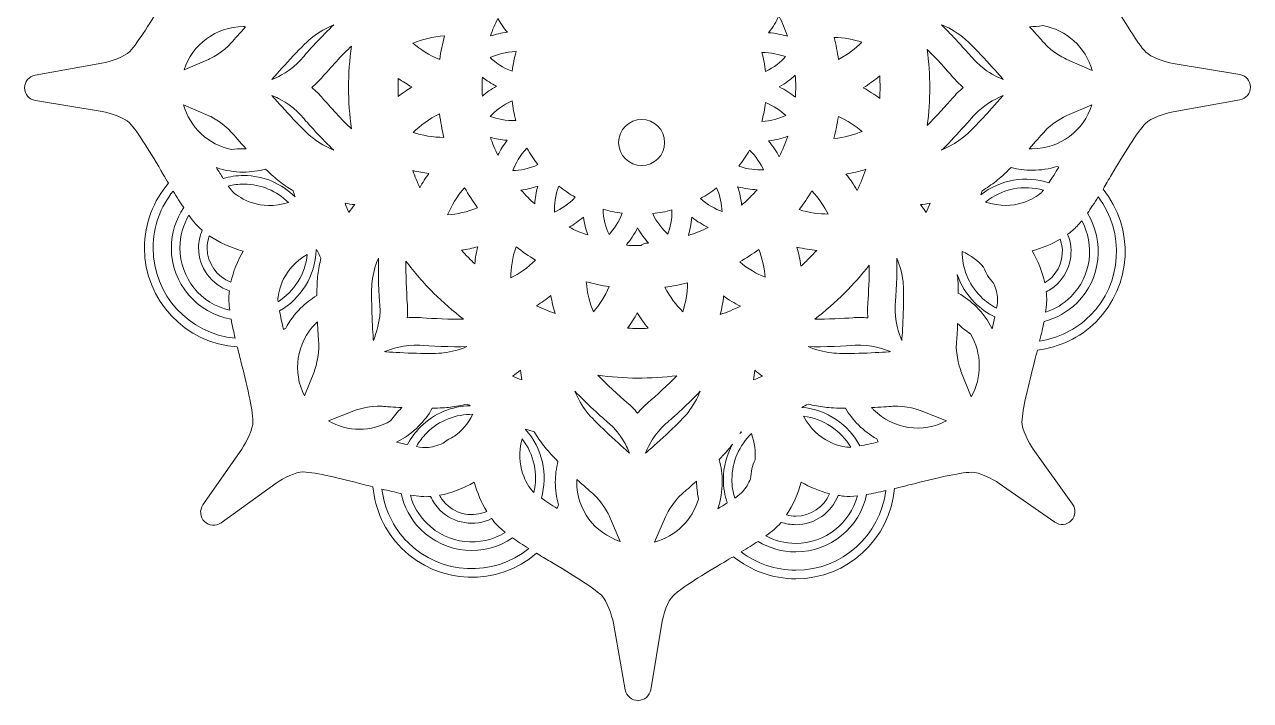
# Model space of a CAD drawing. Header units: millimetres. Extents: x -417 to 661, y -646 to -7.
# Drawn here: x -381.1 to -81, y -625.8 to -460.3 of the extents above; entities that cross this region are included whole.
import ezdxf

# ---------------------------------------------------------------- set-up
doc = ezdxf.new("R2010")
doc.units = ezdxf.units.MM
doc.header["$MEASUREMENT"] = 0
doc.layers.add('Layer 6', color=7, linetype='Continuous')

msp = doc.modelspace()

# ---------------------------------------------------------------- linework, layer by layer
at = {"layer": 'Layer 6', "lineweight": 0}
for points, knots in [([(-83.63, -472.52), (-83.63, -472.52), (-99.93, -469.81), (-99.93, -469.81), (-101.92, -469.47), (-105.43, -468.29), (-106.61, -467.05), (-108.77, -464.76), (-111.87, -459.52), (-114.88, -454.44), (-115.46, -453.47), (-116.01, -452.53), (-116.56, -451.62), (-113.27, -447.48), (-111.3, -442.25), (-111.3, -436.56), (-111.3, -424.05), (-120.79, -413.73), (-132.95, -412.4), (-133.24, -411.23), (-133.54, -410.01), (-133.86, -408.73), (-135.29, -403.03), (-136.77, -397.12), (-136.85, -393.97), (-136.89, -392.2), (-135.27, -388.86), (-134.08, -387.14), (-134.08, -387.14), (-124.59, -373.5), (-124.59, -373.5), (-123.71, -372.24), (-123.87, -370.54), (-124.97, -369.46), (-126.06, -368.38), (-127.76, -368.24), (-129.02, -369.14), (-129.02, -369.14), (-142.5, -378.82), (-142.5, -378.82), (-144.11, -379.96), (-147.36, -381.59), (-149.09, -381.59), (-149.11, -381.59), (-149.13, -381.59), (-149.15, -381.59), (-152.35, -381.48), (-158.49, -379.92), (-163.91, -378.53), (-163.91, -378.53), (-164.3, -380.06), (-164.3, -380.06), (-164.3, -380.06), (-163.94, -378.52), (-163.94, -378.52), (-165.1, -378.23), (-166.21, -377.94), (-167.28, -377.68), (-167.84, -372.33), (-170.16, -367.13), (-174.25, -363.04), (-183.13, -354.15), (-197.24, -353.6), (-206.78, -361.37), (-207.71, -360.8), (-208.67, -360.23), (-209.67, -359.62), (-214.71, -356.6), (-219.92, -353.48), (-222.2, -351.31), (-223.49, -350.08), (-224.7, -346.58), (-225.08, -344.52), (-225.08, -344.52), (-227.99, -328.23), (-227.99, -328.23), (-228.26, -326.73), (-229.57, -325.64), (-231.12, -325.64), (-232.65, -325.65), (-233.95, -326.75), (-234.2, -328.27), (-234.2, -328.27), (-236.91, -344.58), (-236.91, -344.58), (-237.25, -346.57), (-238.43, -350.09), (-239.67, -351.26), (-241.96, -353.43), (-247.2, -356.53), (-252.26, -359.54), (-253.26, -360.13), (-254.22, -360.69), (-255.14, -361.25), (-259.37, -357.7), (-264.81, -355.56), (-270.75, -355.56), (-283.45, -355.56), (-293.9, -365.35), (-294.96, -377.78), (-295.93, -378.02), (-296.93, -378.27), (-297.96, -378.53), (-303.67, -379.96), (-309.57, -381.44), (-312.71, -381.52), (-314.51, -381.54), (-317.83, -379.93), (-319.54, -378.75), (-319.54, -378.75), (-333.12, -369.3), (-333.12, -369.3), (-334.39, -368.42), (-336.09, -368.57), (-337.17, -369.67), (-338.25, -370.76), (-338.38, -372.46), (-337.49, -373.72), (-337.49, -373.72), (-327.87, -387.17), (-327.87, -387.17), (-326.71, -388.81), (-325.05, -392.13), (-325.1, -393.84), (-325.19, -396.99), (-326.7, -402.88), (-328.16, -408.59), (-328.41, -409.58), (-328.66, -410.54), (-328.89, -411.47), (-334.5, -411.89), (-339.99, -414.23), (-344.27, -418.5), (-353.34, -427.58), (-353.72, -442.1), (-345.42, -451.64), (-345.95, -452.51), (-346.49, -453.42), (-347.05, -454.36), (-350.08, -459.41), (-353.2, -464.62), (-355.37, -466.9), (-356.6, -468.19), (-360.1, -469.4), (-362.15, -469.78), (-362.15, -469.78), (-378.51, -472.71), (-378.51, -472.71), (-380.02, -472.98), (-381.11, -474.3), (-381.1, -475.83), (-381.09, -477.37), (-379.98, -478.67), (-378.46, -478.92), (-378.46, -478.92), (-362.08, -481.62), (-362.08, -481.62), (-360.11, -481.95), (-356.6, -483.12), (-355.42, -484.38), (-353.26, -486.67), (-350.15, -491.91), (-347.14, -496.98), (-346.7, -497.73), (-346.27, -498.45), (-345.85, -499.16), (-349.52, -503.42), (-351.75, -508.95), (-351.75, -515), (-351.75, -527.87), (-341.69, -538.43), (-329.02, -539.25), (-328.75, -540.36), (-328.46, -541.5), (-328.16, -542.69), (-326.73, -548.4), (-325.26, -554.3), (-325.18, -557.45), (-325.14, -559.23), (-326.76, -562.57), (-327.94, -564.28), (-327.94, -564.28), (-337.43, -577.92), (-337.43, -577.92), (-338.31, -579.19), (-338.16, -580.89), (-337.06, -581.97), (-335.96, -583.05), (-334.26, -583.18), (-333.01, -582.28), (-333.01, -582.28), (-319.52, -572.6), (-319.52, -572.6), (-317.65, -571.27), (-314.61, -569.84), (-312.95, -569.84), (-312.95, -569.84), (-312.86, -569.84), (-312.86, -569.84), (-309.69, -569.94), (-303.54, -571.51), (-298.1, -572.9), (-297.32, -573.1), (-296.56, -573.29), (-295.81, -573.48), (-295.33, -578.97), (-292.99, -584.33), (-288.8, -588.52), (-279.75, -597.57), (-265.3, -597.97), (-255.76, -589.75), (-254.68, -590.41), (-253.54, -591.09), (-252.36, -591.79), (-247.32, -594.82), (-242.1, -597.95), (-239.82, -600.12), (-238.53, -601.35), (-237.32, -604.85), (-236.95, -606.9), (-236.95, -606.9), (-234.03, -623.19), (-234.03, -623.19), (-233.76, -624.7), (-232.46, -625.79), (-230.91, -625.79), (-229.37, -625.78), (-228.07, -624.67), (-227.82, -623.15), (-227.82, -623.15), (-225.11, -606.84), (-225.11, -606.84), (-224.78, -604.86), (-223.6, -601.33), (-222.35, -600.16), (-220.06, -598), (-214.83, -594.89), (-209.76, -591.89), (-209.01, -591.44), (-208.28, -591.01), (-207.57, -590.59), (-203.39, -593.97), (-198.08, -596), (-192.3, -596), (-179.64, -596), (-169.22, -586.27), (-168.1, -573.9), (-166.82, -573.58), (-165.47, -573.25), (-164.07, -572.9), (-158.36, -571.47), (-152.46, -569.99), (-149.31, -569.91), (-149.29, -569.91), (-149.27, -569.91), (-149.24, -569.91), (-147.45, -569.91), (-144.18, -571.5), (-142.48, -572.67), (-142.48, -572.67), (-128.9, -582.13), (-128.9, -582.13), (-127.64, -583.01), (-125.94, -582.85), (-124.86, -581.76), (-123.78, -580.66), (-123.64, -578.96), (-124.54, -577.71), (-124.54, -577.71), (-134.16, -564.26), (-134.16, -564.26), (-135.32, -562.62), (-136.97, -559.3), (-136.92, -557.59), (-136.83, -554.44), (-135.32, -548.53), (-133.86, -542.83), (-133.62, -541.85), (-133.38, -540.91), (-133.14, -539.99), (-127.89, -539.38), (-122.8, -537.08), (-118.78, -533.05), (-109.91, -524.18), (-109.34, -510.1), (-117.08, -500.57), (-116.41, -499.46), (-115.71, -498.29), (-114.98, -497.07), (-111.95, -492.02), (-108.82, -486.8), (-106.65, -484.52), (-105.42, -483.23), (-101.92, -482.02), (-99.87, -481.64), (-99.87, -481.64), (-83.59, -478.73), (-83.59, -478.73), (-82.07, -478.46), (-80.98, -477.14), (-80.99, -475.6), (-81, -474.07), (-82.11, -472.77), (-83.63, -472.52)], [0, 0, 0, 0, 1, 1, 1, 2, 2, 2, 3, 3, 3, 4, 4, 4, 5, 5, 5, 6, 6, 6, 7, 7, 7, 8, 8, 8, 9, 9, 9, 10, 10, 10, 11, 11, 11, 12, 12, 12, 13, 13, 13, 14, 14, 14, 15, 15, 15, 16, 16, 16, 17, 17, 17, 18, 18, 18, 19, 19, 19, 20, 20, 20, 21, 21, 21, 22, 22, 22, 23, 23, 23, 24, 24, 24, 25, 25, 25, 26, 26, 26, 27, 27, 27, 28, 28, 28, 29, 29, 29, 30, 30, 30, 31, 31, 31, 32, 32, 32, 33, 33, 33, 34, 34, 34, 35, 35, 35, 36, 36, 36, 37, 37, 37, 38, 38, 38, 39, 39, 39, 40, 40, 40, 41, 41, 41, 42, 42, 42, 43, 43, 43, 44, 44, 44, 45, 45, 45, 46, 46, 46, 47, 47, 47, 48, 48, 48, 49, 49, 49, 50, 50, 50, 51, 51, 51, 52, 52, 52, 53, 53, 53, 54, 54, 54, 55, 55, 55, 56, 56, 56, 57, 57, 57, 58, 58, 58, 59, 59, 59, 60, 60, 60, 61, 61, 61, 62, 62, 62, 63, 63, 63, 64, 64, 64, 65, 65, 65, 66, 66, 66, 67, 67, 67, 68, 68, 68, 69, 69, 69, 70, 70, 70, 71, 71, 71, 72, 72, 72, 73, 73, 73, 74, 74, 74, 75, 75, 75, 76, 76, 76, 77, 77, 77, 78, 78, 78, 79, 79, 79, 80, 80, 80, 81, 81, 81, 82, 82, 82, 83, 83, 83, 84, 84, 84, 85, 85, 85, 86, 86, 86, 87, 87, 87, 88, 88, 88, 89, 89, 89, 90, 90, 90, 91, 91, 91, 92, 92, 92, 93, 93, 93, 94, 94, 94, 95, 95, 95, 96, 96, 96, 97, 97, 97, 98, 98, 98, 99, 99, 99, 100, 100, 100, 101, 101, 101, 101]), ([(-267.05, -463.11), (-266.55, -461.63), (-265.96, -460.19), (-265.27, -458.79), (-264.63, -459.91), (-263.85, -461.06), (-262.89, -462.16), (-264.38, -462.34), (-265.79, -462.68), (-267.05, -463.11)], [0, 0, 0, 0, 1, 1, 1, 2, 2, 2, 3, 3, 3, 3]), ([(-196.42, -458.2), (-195.61, -459.8), (-194.91, -461.46), (-194.33, -463.17), (-195.68, -462.77), (-197.25, -462.43), (-198.94, -462.31), (-197.86, -460.95), (-197.04, -459.52), (-196.42, -458.2)], [0, 0, 0, 0, 1, 1, 1, 2, 2, 2, 3, 3, 3, 3]), ([(-327.54, -460.82), (-327.35, -460.82), (-327.16, -460.82), (-326.98, -460.83), (-328.42, -462.4), (-329.68, -463.84), (-330.44, -464.73), (-332.41, -467.07), (-335.76, -468.69), (-336.09, -468.85), (-336.09, -468.85), (-342.01, -471.41), (-342.01, -471.41), (-340.05, -465.21), (-334.26, -460.82), (-327.54, -460.82)], [0, 0, 0, 0, 1, 1, 1, 2, 2, 2, 3, 3, 3, 4, 4, 4, 5, 5, 5, 5]), ([(-310.56, -463.35), (-310.56, -463.35), (-310.56, -463.35), (-310.56, -463.35), (-308.99, -462.13), (-307.27, -461.14), (-305.41, -460.39), (-308.13, -462.91), (-311.9, -467.09), (-313.31, -468.77), (-315.73, -471.64), (-319.51, -473.32), (-319.54, -473.34), (-319.54, -473.34), (-320.55, -473.77), (-320.55, -473.77), (-320.43, -473.64), (-320.31, -473.5), (-320.2, -473.36), (-318.03, -470.79), (-312.6, -464.94), (-310.56, -463.35)], [0, 0, 0, 0, 1, 1, 1, 2, 2, 2, 3, 3, 3, 4, 4, 4, 5, 5, 5, 6, 6, 6, 7, 7, 7, 7]), ([(-141.49, -473.78), (-143.26, -472.96), (-145.09, -472.19), (-147, -470.48), (-147.56, -469.93), (-148.07, -469.51), (-148.47, -469.07), (-152.83, -464.31), (-155.14, -461.75), (-156.64, -460.39), (-155.3, -460.79), (-153.18, -462.02), (-151.49, -463.35), (-147.71, -466.55), (-142.7, -472.4), (-141.49, -473.78)], [0, 0, 0, 0, 1, 1, 1, 2, 2, 2, 3, 3, 3, 4, 4, 4, 5, 5, 5, 5]), ([(-125.92, -468.87), (-125.95, -468.86), (-129.52, -467.21), (-131.61, -464.73), (-132.19, -464.04), (-133.46, -462.59), (-135.05, -460.85), (-133.97, -460.82), (-132.9, -460.73), (-131.86, -460.57), (-126.07, -461.56), (-121.3, -465.9), (-119.75, -471.55), (-119.75, -471.55), (-125.92, -468.87), (-125.92, -468.87)], [0, 0, 0, 0, 1, 1, 1, 2, 2, 2, 3, 3, 3, 4, 4, 4, 5, 5, 5, 5]), ([(-279.46, -468.86), (-282.01, -467.86), (-284.24, -466.34), (-286.01, -464.88), (-283.8, -464), (-281.12, -463.23), (-278.3, -463.1), (-278.8, -465), (-279.19, -466.92), (-279.46, -468.86)], [0, 0, 0, 0, 1, 1, 1, 2, 2, 2, 3, 3, 3, 3]), ([(-176.09, -464.62), (-177.63, -466.11), (-179.57, -467.69), (-181.84, -468.86), (-182.1, -467.04), (-182.46, -465.23), (-182.92, -463.44), (-180.44, -463.49), (-178.07, -464.01), (-176.09, -464.62)], [0, 0, 0, 0, 1, 1, 1, 2, 2, 2, 3, 3, 3, 3]), ([(-308.15, -478.31), (-308.91, -477.41), (-309.79, -476.54), (-310.78, -475.71), (-309.79, -474.89), (-308.91, -474.02), (-308.15, -473.12), (-306.46, -471.12), (-303.2, -467.59), (-301.07, -465.57), (-301.55, -468.93), (-301.79, -472.34), (-301.79, -475.73), (-301.79, -479.12), (-301.55, -482.5), (-301.08, -485.85), (-303.2, -483.83), (-306.46, -480.31), (-308.15, -478.31)], [0, 0, 0, 0, 1, 1, 1, 2, 2, 2, 3, 3, 3, 4, 4, 4, 5, 5, 5, 6, 6, 6, 6]), ([(-260.83, -466.93), (-260.81, -466.93), (-260.78, -466.93), (-260.75, -466.93), (-261.2, -468.5), (-261.52, -470.1), (-261.72, -471.71), (-263.95, -470.96), (-265.84, -469.58), (-267.15, -468.4), (-265.51, -467.68), (-263.23, -466.93), (-260.83, -466.93)], [0, 0, 0, 0, 1, 1, 1, 2, 2, 2, 3, 3, 3, 4, 4, 4, 4]), ([(-194.78, -468.17), (-195.94, -469.39), (-197.63, -470.85), (-199.68, -471.78), (-199.86, -470.22), (-200.17, -468.68), (-200.59, -467.16), (-198.41, -467.11), (-196.33, -467.63), (-194.78, -468.17)], [0, 0, 0, 0, 1, 1, 1, 2, 2, 2, 3, 3, 3, 3]), ([(-160.11, -485.01), (-159.71, -481.94), (-159.51, -478.84), (-159.51, -475.73), (-159.51, -472.62), (-159.72, -469.5), (-160.12, -466.41), (-158.05, -468.46), (-155.38, -471.37), (-153.91, -473.12), (-153.15, -474.02), (-152.27, -474.89), (-151.28, -475.71), (-152.27, -476.54), (-153.14, -477.41), (-153.91, -478.31), (-155.38, -480.05), (-158.04, -482.96), (-160.11, -485.01)], [0, 0, 0, 0, 1, 1, 1, 2, 2, 2, 3, 3, 3, 4, 4, 4, 5, 5, 5, 6, 6, 6, 6]), ([(-286.29, -475.59), (-287.42, -476.28), (-288.52, -477.06), (-289.6, -477.93), (-289.63, -477.19), (-289.64, -476.46), (-289.64, -475.73), (-289.64, -474.99), (-289.63, -474.25), (-289.6, -473.5), (-288.52, -474.28), (-287.41, -474.97), (-286.29, -475.59)], [0, 0, 0, 0, 1, 1, 1, 2, 2, 2, 3, 3, 3, 4, 4, 4, 4]), ([(-269.02, -477.86), (-269.07, -477.08), (-269.09, -476.3), (-269.09, -475.52), (-269.09, -474.75), (-269.07, -473.99), (-269.02, -473.22), (-268.01, -474), (-266.85, -474.76), (-265.56, -475.4), (-266.86, -476.13), (-268.02, -476.98), (-269.02, -477.86)], [0, 0, 0, 0, 1, 1, 1, 2, 2, 2, 3, 3, 3, 4, 4, 4, 4]), ([(-192.42, -472.71), (-192.35, -473.64), (-192.31, -474.58), (-192.31, -475.52), (-192.31, -476.38), (-192.34, -477.25), (-192.4, -478.12), (-193.5, -477.23), (-194.82, -476.32), (-196.34, -475.56), (-194.81, -474.71), (-193.5, -473.69), (-192.42, -472.71)], [0, 0, 0, 0, 1, 1, 1, 2, 2, 2, 3, 3, 3, 4, 4, 4, 4]), ([(-175.77, -475.77), (-174.39, -474.92), (-173.04, -473.94), (-171.74, -472.84), (-171.69, -473.8), (-171.67, -474.77), (-171.67, -475.73), (-171.67, -476.62), (-171.69, -477.51), (-171.73, -478.4), (-173.05, -477.4), (-174.4, -476.52), (-175.77, -475.77)], [0, 0, 0, 0, 1, 1, 1, 2, 2, 2, 3, 3, 3, 4, 4, 4, 4]), ([(-342.19, -479.94), (-342.19, -479.94), (-336.12, -482.56), (-336.12, -482.56), (-336.09, -482.57), (-332.54, -484.2), (-330.44, -486.7), (-329.75, -487.5), (-328.43, -489.01), (-326.87, -490.71), (-327.06, -490.71), (-327.25, -490.7), (-327.44, -490.7), (-328.46, -490.7), (-329.46, -490.77), (-330.45, -490.89), (-336.09, -489.77), (-340.69, -485.49), (-342.19, -479.94)], [0, 0, 0, 0, 1, 1, 1, 2, 2, 2, 3, 3, 3, 4, 4, 4, 5, 5, 5, 6, 6, 6, 6]), ([(-320.2, -478.07), (-320.31, -477.93), (-320.43, -477.79), (-320.55, -477.66), (-320.55, -477.66), (-319.55, -478.09), (-319.55, -478.09), (-319.51, -478.1), (-315.74, -479.78), (-313.31, -482.66), (-311.9, -484.34), (-308.13, -488.52), (-305.42, -491.04), (-307.28, -490.28), (-308.99, -489.3), (-310.56, -488.07), (-312.6, -486.49), (-318.03, -480.63), (-320.2, -478.07)], [0, 0, 0, 0, 1, 1, 1, 2, 2, 2, 3, 3, 3, 4, 4, 4, 5, 5, 5, 6, 6, 6, 6]), ([(-267.1, -482.8), (-265.85, -481.48), (-264.01, -479.91), (-261.76, -478.99), (-261.58, -480.61), (-261.27, -482.21), (-260.84, -483.78), (-263.18, -483.93), (-265.45, -483.38), (-267.1, -482.8)], [0, 0, 0, 0, 1, 1, 1, 2, 2, 2, 3, 3, 3, 3]), ([(-200.63, -484.02), (-200.21, -482.52), (-199.89, -480.98), (-199.7, -479.42), (-197.67, -480.2), (-195.95, -481.47), (-194.73, -482.56), (-196.28, -483.24), (-198.39, -483.94), (-200.63, -484.02)], [0, 0, 0, 0, 1, 1, 1, 2, 2, 2, 3, 3, 3, 3]), ([(-141.5, -477.65), (-145.69, -482.34), (-147.75, -484.66), (-149.19, -485.97), (-150.61, -487.25), (-151.37, -488.62), (-156.64, -491.04), (-153.75, -488.53), (-149.13, -482.89), (-147.63, -481.5), (-145.68, -479.69), (-142.46, -477.98), (-141.5, -477.65)], [0, 0, 0, 0, 1, 1, 1, 2, 2, 2, 3, 3, 3, 4, 4, 4, 4]), ([(-134.39, -490.72), (-134.65, -490.72), (-134.91, -490.71), (-135.16, -490.7), (-133.69, -489.09), (-132.39, -487.62), (-131.61, -486.7), (-129.66, -484.37), (-126.43, -482.79), (-125.97, -482.57), (-125.97, -482.57), (-119.85, -479.93), (-119.85, -479.93), (-121.74, -486.24), (-127.57, -490.72), (-134.39, -490.72)], [0, 0, 0, 0, 1, 1, 1, 2, 2, 2, 3, 3, 3, 4, 4, 4, 5, 5, 5, 5]), ([(-285.96, -486.74), (-284.26, -485.09), (-282.07, -483.35), (-279.52, -482.16), (-279.27, -484.1), (-278.9, -486.02), (-278.42, -487.92), (-281.14, -487.97), (-283.77, -487.42), (-285.96, -486.74)], [0, 0, 0, 0, 1, 1, 1, 2, 2, 2, 3, 3, 3, 3]), ([(-181.87, -482.8), (-179.62, -483.79), (-177.63, -485.16), (-176.05, -486.48), (-178.03, -487.27), (-180.43, -487.98), (-182.96, -488.2), (-182.5, -486.42), (-182.14, -484.62), (-181.87, -482.8)], [0, 0, 0, 0, 1, 1, 1, 2, 2, 2, 3, 3, 3, 3]), ([(-230.03, -494.81), (-233.13, -494.81), (-235.66, -492.29), (-235.66, -489.18), (-235.66, -486.08), (-233.13, -483.56), (-230.03, -483.56), (-226.93, -483.56), (-224.41, -486.08), (-224.41, -489.18), (-224.41, -492.29), (-226.93, -494.81), (-230.03, -494.81)], [0, 0, 0, 0, 1, 1, 1, 2, 2, 2, 3, 3, 3, 4, 4, 4, 4]), ([(-265.25, -492.31), (-265.94, -490.89), (-266.54, -489.44), (-267.05, -487.94), (-265.82, -488.28), (-264.43, -488.55), (-262.95, -488.65), (-263.9, -489.84), (-264.65, -491.1), (-265.25, -492.31)], [0, 0, 0, 0, 1, 1, 1, 2, 2, 2, 3, 3, 3, 3]), ([(-196.34, -492.67), (-197.01, -491.44), (-197.88, -490.08), (-199, -488.8), (-197.27, -488.6), (-195.67, -488.17), (-194.27, -487.66), (-194.84, -489.38), (-195.53, -491.05), (-196.34, -492.67)], [0, 0, 0, 0, 1, 1, 1, 2, 2, 2, 3, 3, 3, 3]), ([(-255.43, -494.61), (-257.52, -495.63), (-259.81, -495.98), (-261.56, -496.08), (-260.9, -494.4), (-259.81, -492.25), (-258.1, -490.54), (-257.31, -491.97), (-256.42, -493.32), (-255.43, -494.61)], [0, 0, 0, 0, 1, 1, 1, 2, 2, 2, 3, 3, 3, 3]), ([(-206.25, -494.96), (-205.27, -493.73), (-204.39, -492.42), (-203.6, -491.06), (-202.02, -492.56), (-200.91, -494.4), (-200.2, -495.88), (-201.9, -495.92), (-204.13, -495.76), (-206.25, -494.96)], [0, 0, 0, 0, 1, 1, 1, 2, 2, 2, 3, 3, 3, 3]), ([(-139.57, -495.3), (-137.89, -495.75), (-136.15, -495.97), (-134.39, -495.97), (-132.3, -495.97), (-130.25, -495.65), (-128.29, -495.04), (-128.16, -495.09), (-128.02, -495.14), (-127.88, -495.2), (-128.73, -496.58), (-129.6, -497.94), (-130.35, -499.06), (-135.92, -497.21), (-142.24, -498.2), (-147.02, -502.01), (-146.91, -501.68), (-146.8, -501.34), (-146.7, -501.01), (-145.51, -500.29), (-144.36, -499.5), (-143.27, -498.65), (-142.29, -497.89), (-141.05, -496.77), (-139.57, -495.3)], [0, 0, 0, 0, 1, 1, 1, 2, 2, 2, 3, 3, 3, 4, 4, 4, 5, 5, 5, 6, 6, 6, 7, 7, 7, 8, 8, 8, 8]), ([(-327.54, -496.43), (-325.69, -496.43), (-323.86, -496.18), (-322.08, -495.69), (-320.77, -496.97), (-319.67, -497.96), (-318.78, -498.65), (-317.7, -499.49), (-316.55, -500.28), (-315.36, -501), (-315.21, -501.5), (-315.05, -502), (-314.89, -502.5), (-318.1, -499.27), (-322.54, -497.28), (-327.44, -497.28), (-329.18, -497.28), (-330.87, -497.53), (-332.46, -498), (-332.99, -497.17), (-333.56, -496.26), (-334.12, -495.34), (-332.02, -496.06), (-329.8, -496.43), (-327.54, -496.43)], [0, 0, 0, 0, 1, 1, 1, 2, 2, 2, 3, 3, 3, 4, 4, 4, 5, 5, 5, 6, 6, 6, 7, 7, 7, 8, 8, 8, 8]), ([(-282.12, -496.74), (-282.92, -497.84), (-283.65, -499.01), (-284.33, -500.26), (-284.96, -498.88), (-285.54, -497.48), (-286.06, -496.06), (-284.73, -496.37), (-283.42, -496.6), (-282.12, -496.74)], [0, 0, 0, 0, 1, 1, 1, 2, 2, 2, 3, 3, 3, 3]), ([(-175.13, -495.74), (-175.76, -497.49), (-176.48, -499.21), (-177.27, -500.9), (-178.11, -499.47), (-179.02, -498.14), (-180.01, -496.91), (-178.39, -496.66), (-176.77, -496.27), (-175.13, -495.74)], [0, 0, 0, 0, 1, 1, 1, 2, 2, 2, 3, 3, 3, 3]), ([(-349.64, -515), (-349.64, -509.73), (-347.79, -504.88), (-344.71, -501.06), (-343.82, -502.54), (-342.97, -503.9), (-342.15, -505.13), (-344.06, -507.95), (-345.17, -511.35), (-345.17, -515), (-345.17, -523.72), (-338.83, -530.99), (-330.53, -532.45), (-330.27, -533.88), (-329.93, -535.43), (-329.53, -537.1), (-340.8, -536.05), (-349.64, -526.54), (-349.64, -515)], [0, 0, 0, 0, 1, 1, 1, 2, 2, 2, 3, 3, 3, 4, 4, 4, 5, 5, 5, 6, 6, 6, 6]), ([(-329.9, -501.48), (-330.21, -501.21), (-330.68, -500.63), (-331.23, -499.84), (-330.02, -499.54), (-328.75, -499.38), (-327.44, -499.38), (-323.18, -499.38), (-319.32, -501.09), (-316.5, -503.86), (-323.55, -506.11), (-328.44, -502.71), (-329.9, -501.48)], [0, 0, 0, 0, 1, 1, 1, 2, 2, 2, 3, 3, 3, 4, 4, 4, 4]), ([(-270.18, -505.14), (-272.67, -506.22), (-275.29, -506.71), (-277.55, -506.92), (-276.62, -504.76), (-275.28, -502.34), (-273.39, -500.26), (-272.42, -501.95), (-271.35, -503.58), (-270.18, -505.14)], [0, 0, 0, 0, 1, 1, 1, 2, 2, 2, 3, 3, 3, 3]), ([(-256.2, -504.22), (-256.77, -503.71), (-257.32, -503.2), (-257.85, -502.66), (-258.44, -502.07), (-259.02, -501.45), (-259.57, -500.82), (-258.28, -500.66), (-256.88, -500.38), (-255.48, -499.91), (-255.9, -501.38), (-256.11, -502.85), (-256.2, -504.22)], [0, 0, 0, 0, 1, 1, 1, 2, 2, 2, 3, 3, 3, 4, 4, 4, 4]), ([(-251.35, -506.23), (-251.39, -504.44), (-251.2, -502.06), (-250.29, -499.85), (-249.03, -500.86), (-247.7, -501.78), (-246.3, -502.59), (-247.84, -504.3), (-249.79, -505.48), (-251.35, -506.23)], [0, 0, 0, 0, 1, 1, 1, 2, 2, 2, 3, 3, 3, 3]), ([(-211.67, -500.28), (-210.76, -502.29), (-210.44, -504.44), (-210.35, -506.09), (-211.95, -505.47), (-213.97, -504.45), (-215.63, -502.88), (-214.24, -502.12), (-212.92, -501.25), (-211.67, -500.28)], [0, 0, 0, 0, 1, 1, 1, 2, 2, 2, 3, 3, 3, 3]), ([(-201.78, -500.76), (-202.35, -501.42), (-202.95, -502.05), (-203.56, -502.66), (-204.2, -503.31), (-204.87, -503.93), (-205.56, -504.53), (-205.71, -503.15), (-206, -501.59), (-206.53, -500.01), (-204.83, -500.49), (-203.19, -500.69), (-201.78, -500.76)], [0, 0, 0, 0, 1, 1, 1, 2, 2, 2, 3, 3, 3, 4, 4, 4, 4]), ([(-188.37, -501.03), (-186.65, -502.82), (-185.33, -504.86), (-184.36, -506.7), (-186.52, -506.67), (-189.03, -506.41), (-191.48, -505.62), (-190.36, -504.15), (-189.32, -502.62), (-188.37, -501.03)], [0, 0, 0, 0, 1, 1, 1, 2, 2, 2, 3, 3, 3, 3]), ([(-145.84, -503.76), (-141.79, -500.45), (-136.46, -499.49), (-131.65, -500.86), (-131.89, -501.14), (-132.09, -501.36), (-132.25, -501.5), (-132.25, -501.5), (-132.25, -501.5), (-132.25, -501.5), (-133.72, -502.72), (-138.68, -506.15), (-145.84, -503.76)], [0, 0, 0, 0, 1, 1, 1, 2, 2, 2, 3, 3, 3, 4, 4, 4, 4]), ([(-300.27, -504.4), (-300.77, -505.02), (-301.25, -505.66), (-301.7, -506.31), (-302.03, -505.56), (-302.34, -504.81), (-302.64, -504.06), (-301.86, -504.19), (-301.07, -504.31), (-300.27, -504.4)], [0, 0, 0, 0, 1, 1, 1, 2, 2, 2, 3, 3, 3, 3]), ([(-161.78, -504.4), (-160.99, -504.31), (-160.2, -504.19), (-159.42, -504.06), (-159.72, -504.81), (-160.03, -505.56), (-160.35, -506.3), (-160.81, -505.66), (-161.28, -505.02), (-161.78, -504.4)], [0, 0, 0, 0, 1, 1, 1, 2, 2, 2, 3, 3, 3, 3]), ([(-120.27, -531.57), (-123.74, -535.04), (-128.08, -537.12), (-132.6, -537.8), (-132.18, -536.09), (-131.82, -534.49), (-131.53, -533.02), (-128.56, -532.26), (-125.75, -530.72), (-123.43, -528.4), (-117.5, -522.47), (-116.67, -513.35), (-120.91, -506.51), (-120.07, -505.32), (-119.19, -503.97), (-118.26, -502.48), (-111.68, -511.17), (-112.34, -523.64), (-120.27, -531.57)], [0, 0, 0, 0, 1, 1, 1, 2, 2, 2, 3, 3, 3, 4, 4, 4, 5, 5, 5, 6, 6, 6, 6]), ([(-330.94, -525.49), (-330.98, -525.74), (-331.02, -526), (-331.04, -526.26), (-331.14, -527.39), (-331.07, -528.73), (-330.88, -530.24), (-337.84, -528.67), (-343.07, -522.44), (-343.07, -515), (-343.07, -512.08), (-342.26, -509.35), (-340.86, -507.01), (-339.74, -508.55), (-338.68, -509.79), (-337.64, -510.66), (-337.63, -510.67), (-337.62, -510.68), (-337.62, -510.68), (-338.18, -512.01), (-338.5, -513.47), (-338.5, -515), (-338.5, -519.87), (-335.33, -524.02), (-330.94, -525.49)], [0, 0, 0, 0, 1, 1, 1, 2, 2, 2, 3, 3, 3, 4, 4, 4, 5, 5, 5, 6, 6, 6, 7, 7, 7, 8, 8, 8, 8]), ([(-238.02, -511.69), (-238.74, -510.08), (-239.47, -507.86), (-239.49, -505.51), (-237.96, -505.96), (-236.39, -506.29), (-234.79, -506.5), (-235.56, -508.62), (-236.89, -510.42), (-238.02, -511.69)], [0, 0, 0, 0, 1, 1, 1, 2, 2, 2, 3, 3, 3, 3]), ([(-222.63, -505.71), (-222.54, -507.93), (-223.08, -510.07), (-223.63, -511.65), (-224.89, -510.45), (-226.38, -508.71), (-227.31, -506.58), (-225.73, -506.41), (-224.16, -506.12), (-222.63, -505.71)], [0, 0, 0, 0, 1, 1, 1, 2, 2, 2, 3, 3, 3, 3]), ([(-244.25, -507.43), (-244.06, -509.04), (-243.67, -510.53), (-243.23, -511.83), (-244.79, -511.29), (-246.32, -510.65), (-247.8, -509.91), (-246.63, -509.25), (-245.41, -508.43), (-244.25, -507.43)], [0, 0, 0, 0, 1, 1, 1, 2, 2, 2, 3, 3, 3, 3]), ([(-229.03, -513.87), (-229.5, -513.89), (-229.91, -514.11), (-230.18, -514.44), (-230.41, -514.44), (-230.64, -514.44), (-230.87, -514.44), (-230.87, -514.44), (-231.77, -514.43), (-231.77, -514.43), (-232.4, -514.41), (-233.03, -514.38), (-233.66, -514.33), (-233.68, -514.29), (-233.71, -514.26), (-233.74, -514.22), (-232.81, -513.1), (-231.83, -511.7), (-231.02, -510.08), (-230.21, -511.53), (-229.25, -512.79), (-228.32, -513.83), (-228.56, -513.85), (-228.8, -513.86), (-229.03, -513.87)], [0, 0, 0, 0, 1, 1, 1, 2, 2, 2, 3, 3, 3, 4, 4, 4, 5, 5, 5, 6, 6, 6, 7, 7, 7, 8, 8, 8, 8]), ([(-218.59, -511.96), (-218.21, -510.65), (-217.89, -509.12), (-217.77, -507.48), (-216.43, -508.54), (-215.02, -509.35), (-213.73, -509.97), (-215.3, -510.75), (-216.92, -511.41), (-218.59, -511.96)], [0, 0, 0, 0, 1, 1, 1, 2, 2, 2, 3, 3, 3, 3]), ([(-130.91, -526.42), (-130.93, -526.19), (-130.95, -525.96), (-130.98, -525.73), (-129.96, -525.22), (-129, -524.54), (-128.15, -523.69), (-124.9, -520.44), (-124.1, -515.65), (-125.75, -511.65), (-125.34, -511.35), (-124.94, -511.04), (-124.56, -510.72), (-123.82, -510.11), (-123.06, -509.3), (-122.28, -508.33), (-119.02, -514.27), (-119.89, -521.89), (-124.92, -526.92), (-126.72, -528.72), (-128.86, -529.99), (-131.14, -530.72), (-130.9, -529.08), (-130.81, -527.63), (-130.91, -526.42)], [0, 0, 0, 0, 1, 1, 1, 2, 2, 2, 3, 3, 3, 4, 4, 4, 5, 5, 5, 6, 6, 6, 7, 7, 7, 8, 8, 8, 8]), ([(-330.59, -523.38), (-333.98, -522.11), (-336.4, -518.83), (-336.4, -515), (-336.4, -513.95), (-336.21, -512.94), (-335.88, -512), (-333.43, -513.68), (-330.59, -514.97), (-327.58, -515.75), (-328.99, -518.16), (-330.01, -520.77), (-330.59, -523.38)], [0, 0, 0, 0, 1, 1, 1, 2, 2, 2, 3, 3, 3, 4, 4, 4, 4]), ([(-134.43, -515.71), (-131.98, -515.07), (-129.65, -514.08), (-127.55, -512.83), (-126.42, -515.99), (-127.1, -519.67), (-129.63, -522.2), (-130.16, -522.73), (-130.74, -523.16), (-131.35, -523.53), (-131.93, -520.84), (-132.98, -518.17), (-134.43, -515.71)], [0, 0, 0, 0, 1, 1, 1, 2, 2, 2, 3, 3, 3, 4, 4, 4, 4]), ([(-309.3, -521.55), (-309.45, -522.8), (-309.54, -524.51), (-309.54, -526.66), (-311, -527.53), (-312.34, -528.57), (-313.54, -529.77), (-315, -531.23), (-316.22, -532.88), (-317.16, -534.67), (-317.34, -534.77), (-317.52, -534.86), (-317.7, -534.95), (-318.08, -533.35), (-318.44, -531.75), (-318.69, -530.41), (-313.48, -527.44), (-309.92, -521.9), (-309.73, -515.53), (-309.68, -515.51), (-309.63, -515.49), (-309.58, -515.47), (-309.24, -516.14), (-308.89, -516.81), (-308.54, -517.47), (-308.87, -518.82), (-309.13, -520.19), (-309.3, -521.55)], [0, 0, 0, 0, 1, 1, 1, 2, 2, 2, 3, 3, 3, 4, 4, 4, 5, 5, 5, 6, 6, 6, 7, 7, 7, 8, 8, 8, 9, 9, 9, 9]), ([(-274.14, -515.58), (-272.77, -515.36), (-271.45, -515.07), (-270.17, -514.7), (-270.49, -516.04), (-270.73, -517.44), (-270.88, -518.88), (-271.38, -518.41), (-271.88, -517.93), (-272.36, -517.44), (-272.97, -516.84), (-273.56, -516.22), (-274.14, -515.58)], [0, 0, 0, 0, 1, 1, 1, 2, 2, 2, 3, 3, 3, 4, 4, 4, 4]), ([(-262.05, -522.34), (-262.02, -520.02), (-261.72, -517.31), (-260.79, -514.71), (-259.27, -515.89), (-257.67, -516.98), (-256.02, -517.98), (-257.89, -519.88), (-260.08, -521.31), (-262.05, -522.34)], [0, 0, 0, 0, 1, 1, 1, 2, 2, 2, 3, 3, 3, 3]), ([(-206.02, -518.41), (-204.41, -517.48), (-202.85, -516.45), (-201.35, -515.34), (-200.42, -517.68), (-199.98, -520.1), (-199.79, -522.19), (-201.8, -521.33), (-204.04, -520.1), (-206.02, -518.41)], [0, 0, 0, 0, 1, 1, 1, 2, 2, 2, 3, 3, 3, 3]), ([(-191.03, -519.43), (-191.26, -517.83), (-191.59, -516.29), (-192.02, -514.81), (-190.3, -515.22), (-188.65, -515.46), (-187.17, -515.59), (-187.75, -516.22), (-188.34, -516.84), (-188.94, -517.44), (-189.62, -518.12), (-190.32, -518.78), (-191.03, -519.43)], [0, 0, 0, 0, 1, 1, 1, 2, 2, 2, 3, 3, 3, 4, 4, 4, 4]), ([(-143.13, -529.75), (-144.53, -529.03), (-145.84, -528.09), (-147.01, -526.92), (-150.07, -523.86), (-151.59, -519.85), (-151.58, -515.84), (-149.38, -516.86), (-147.65, -518.2), (-146.34, -519.69), (-145.81, -521.12), (-144.99, -522.45), (-143.86, -523.6), (-143.3, -524.93), (-142.98, -526.25), (-142.88, -527.45), (-142.84, -527.88), (-142.94, -528.71), (-143.13, -529.75)], [0, 0, 0, 0, 1, 1, 1, 2, 2, 2, 3, 3, 3, 4, 4, 4, 5, 5, 5, 6, 6, 6, 6]), ([(-319.08, -527.34), (-318.91, -525.52), (-317.9, -520.01), (-311.9, -516.58), (-312.39, -521.45), (-315.12, -525.66), (-319.05, -528.17), (-319.08, -527.83), (-319.09, -527.54), (-319.08, -527.34)], [0, 0, 0, 0, 1, 1, 1, 2, 2, 2, 3, 3, 3, 3]), ([(-294.12, -528.98), (-293.8, -532.73), (-295.29, -536.59), (-295.3, -536.63), (-295.3, -536.63), (-295.7, -537.64), (-295.7, -537.64), (-295.71, -537.46), (-295.73, -537.28), (-295.74, -537.1), (-296.03, -533.76), (-296.33, -525.77), (-296.01, -523.21), (-295.76, -521.24), (-295.25, -519.32), (-294.46, -517.48), (-294.6, -521.18), (-294.31, -526.8), (-294.12, -528.98)], [0, 0, 0, 0, 1, 1, 1, 2, 2, 2, 3, 3, 3, 4, 4, 4, 5, 5, 5, 6, 6, 6, 6]), ([(-287.4, -528.41), (-287.61, -525.84), (-287.8, -521.15), (-287.73, -518.21), (-285.67, -520.97), (-283.4, -523.6), (-280.96, -526.04), (-278.67, -528.33), (-276.22, -530.46), (-273.65, -532.42), (-276.59, -532.48), (-281.19, -532.3), (-283.72, -532.08), (-284.27, -532.04), (-284.83, -532.01), (-285.4, -532.01), (-286.06, -532.01), (-286.73, -532.04), (-287.42, -532.11), (-287.3, -530.82), (-287.29, -529.59), (-287.4, -528.41)], [0, 0, 0, 0, 1, 1, 1, 2, 2, 2, 3, 3, 3, 4, 4, 4, 5, 5, 5, 6, 6, 6, 7, 7, 7, 7]), ([(-174.64, -532.11), (-175.92, -531.99), (-177.15, -531.98), (-178.33, -532.08), (-180.66, -532.28), (-184.74, -532.45), (-187.67, -532.43), (-185.09, -530.47), (-182.64, -528.33), (-180.35, -526.04), (-178.19, -523.88), (-176.17, -521.59), (-174.31, -519.18), (-174.29, -522.1), (-174.46, -526.11), (-174.66, -528.41), (-174.76, -529.59), (-174.75, -530.82), (-174.64, -532.11)], [0, 0, 0, 0, 1, 1, 1, 2, 2, 2, 3, 3, 3, 4, 4, 4, 5, 5, 5, 6, 6, 6, 6]), ([(-167.59, -517.47), (-166.81, -519.32), (-166.29, -521.24), (-166.04, -523.21), (-165.72, -525.78), (-166.02, -533.76), (-166.31, -537.1), (-166.32, -537.29), (-166.34, -537.47), (-166.35, -537.65), (-166.35, -537.65), (-166.75, -536.63), (-166.75, -536.63), (-166.77, -536.59), (-168.25, -532.73), (-167.93, -528.98), (-167.74, -526.8), (-167.45, -521.17), (-167.59, -517.47)], [0, 0, 0, 0, 1, 1, 1, 2, 2, 2, 3, 3, 3, 4, 4, 4, 5, 5, 5, 6, 6, 6, 6]), ([(-144.23, -534.77), (-145.2, -532.81), (-146.49, -531.02), (-148.07, -529.45), (-149.39, -528.12), (-150.88, -526.99), (-152.51, -526.08), (-152.53, -524.2), (-152.61, -522.68), (-152.75, -521.55), (-152.75, -521.55), (-152.76, -521.54), (-152.76, -521.53), (-151.91, -524.04), (-150.5, -526.41), (-148.5, -528.4), (-147.02, -529.88), (-145.35, -531.04), (-143.56, -531.88), (-143.76, -532.8), (-143.99, -533.78), (-144.23, -534.77)], [0, 0, 0, 0, 1, 1, 1, 2, 2, 2, 3, 3, 3, 4, 4, 4, 5, 5, 5, 6, 6, 6, 7, 7, 7, 7]), ([(-237.99, -524.47), (-238.99, -526.88), (-240.43, -528.98), (-241.83, -530.66), (-242.67, -528.55), (-243.41, -526), (-243.58, -523.3), (-241.74, -523.8), (-239.87, -524.19), (-237.99, -524.47)], [0, 0, 0, 0, 1, 1, 1, 2, 2, 2, 3, 3, 3, 3]), ([(-218.79, -523.58), (-218.81, -526.13), (-219.33, -528.57), (-219.97, -530.61), (-221.52, -529.02), (-223.15, -526.99), (-224.33, -524.62), (-222.46, -524.37), (-220.61, -524.03), (-218.79, -523.58)], [0, 0, 0, 0, 1, 1, 1, 2, 2, 2, 3, 3, 3, 3]), ([(-252.25, -526.68), (-252.02, -528.12), (-251.68, -529.58), (-251.23, -531.05), (-252.77, -530.48), (-254.28, -529.84), (-255.77, -529.14), (-254.52, -528.38), (-253.34, -527.56), (-252.25, -526.68)], [0, 0, 0, 0, 1, 1, 1, 2, 2, 2, 3, 3, 3, 3]), ([(-209.96, -526.76), (-208.69, -527.68), (-207.32, -528.52), (-205.86, -529.29), (-207.47, -530.04), (-209.12, -530.71), (-210.79, -531.31), (-210.41, -529.77), (-210.13, -528.26), (-209.96, -526.76)], [0, 0, 0, 0, 1, 1, 1, 2, 2, 2, 3, 3, 3, 3]), ([(-228.42, -534.68), (-230.11, -534.74), (-231.81, -534.73), (-233.51, -534.65), (-232.61, -533.43), (-231.81, -532.19), (-231.11, -530.92), (-230.33, -532.2), (-229.43, -533.46), (-228.42, -534.68)], [0, 0, 0, 0, 1, 1, 1, 2, 2, 2, 3, 3, 3, 3]), ([(-310.16, -545.13), (-310.16, -545.13), (-312.57, -551.21), (-312.57, -551.21), (-315.57, -545.44), (-314.58, -538.24), (-309.82, -533.48), (-309.69, -533.34), (-309.54, -533.21), (-309.4, -533.07), (-309.3, -535.18), (-309.18, -537.08), (-309.09, -538.24), (-308.81, -541.47), (-310.16, -545.12), (-310.16, -545.13)], [0, 0, 0, 0, 1, 1, 1, 2, 2, 2, 3, 3, 3, 4, 4, 4, 5, 5, 5, 5]), ([(-149.38, -551.49), (-149.38, -551.49), (-151.86, -545.2), (-151.86, -545.2), (-151.88, -545.16), (-153.24, -541.47), (-152.96, -538.24), (-152.89, -537.4), (-152.77, -535.66), (-152.67, -533.51), (-151.68, -534.45), (-150.63, -535.29), (-149.54, -536.03), (-146.71, -540.73), (-146.62, -546.71), (-149.38, -551.49)], [0, 0, 0, 0, 1, 1, 1, 2, 2, 2, 3, 3, 3, 4, 4, 4, 5, 5, 5, 5]), ([(-291.95, -539.99), (-291.91, -539.97), (-288.04, -538.49), (-284.3, -538.81), (-282.11, -539), (-276.49, -539.29), (-272.79, -539.15), (-274.63, -539.93), (-276.55, -540.45), (-278.52, -540.7), (-281.09, -541.02), (-289.07, -540.71), (-292.41, -540.43), (-292.59, -540.41), (-292.78, -540.4), (-292.96, -540.39), (-292.96, -540.39), (-291.95, -539.99), (-291.95, -539.99)], [0, 0, 0, 0, 1, 1, 1, 2, 2, 2, 3, 3, 3, 4, 4, 4, 5, 5, 5, 6, 6, 6, 6]), ([(-183.52, -540.7), (-183.52, -540.7), (-183.52, -540.7), (-183.52, -540.7), (-185.5, -540.45), (-187.41, -539.93), (-189.26, -539.15), (-185.56, -539.29), (-179.94, -539), (-177.76, -538.81), (-174.01, -538.49), (-170.15, -539.97), (-170.11, -539.99), (-170.11, -539.99), (-169.1, -540.39), (-169.1, -540.39), (-169.28, -540.4), (-169.46, -540.41), (-169.63, -540.43), (-172.98, -540.71), (-180.96, -541.02), (-183.52, -540.7)], [0, 0, 0, 0, 1, 1, 1, 2, 2, 2, 3, 3, 3, 4, 4, 4, 5, 5, 5, 6, 6, 6, 7, 7, 7, 7]), ([(-259.37, -547.32), (-260.12, -547.03), (-260.87, -546.71), (-261.62, -546.39), (-260.97, -545.93), (-260.33, -545.46), (-259.7, -544.95), (-259.62, -545.75), (-259.5, -546.54), (-259.37, -547.32)], [0, 0, 0, 0, 1, 1, 1, 2, 2, 2, 3, 3, 3, 3]), ([(-231.03, -555.46), (-231.85, -554.48), (-232.72, -553.6), (-233.62, -552.83), (-235.5, -551.25), (-238.73, -548.27), (-240.79, -546.16), (-234.38, -547.06), (-227.8, -547.1), (-221.38, -546.27), (-223.44, -548.38), (-226.58, -551.28), (-228.43, -552.83), (-229.33, -553.6), (-230.2, -554.48), (-231.03, -555.46)], [0, 0, 0, 0, 1, 1, 1, 2, 2, 2, 3, 3, 3, 4, 4, 4, 5, 5, 5, 5]), ([(-200.44, -546.38), (-201.18, -546.71), (-201.93, -547.02), (-202.68, -547.32), (-202.55, -546.54), (-202.43, -545.75), (-202.35, -544.95), (-201.72, -545.45), (-201.08, -545.93), (-200.44, -546.38)], [0, 0, 0, 0, 1, 1, 1, 2, 2, 2, 3, 3, 3, 3]), ([(-233.38, -564.88), (-235.94, -562.72), (-241.8, -557.29), (-243.39, -555.25), (-244.61, -553.68), (-245.6, -551.96), (-246.35, -550.1), (-243.83, -552.82), (-239.65, -556.58), (-237.97, -558), (-235.11, -560.42), (-233.42, -564.2), (-233.4, -564.23), (-233.4, -564.23), (-232.97, -565.24), (-232.97, -565.24), (-233.1, -565.12), (-233.24, -565), (-233.38, -564.88)], [0, 0, 0, 0, 1, 1, 1, 2, 2, 2, 3, 3, 3, 4, 4, 4, 5, 5, 5, 6, 6, 6, 6]), ([(-218.66, -555.25), (-220.25, -557.29), (-226.1, -562.72), (-228.67, -564.88), (-228.81, -565), (-228.95, -565.12), (-229.09, -565.24), (-229.09, -565.24), (-228.65, -564.24), (-228.65, -564.24), (-228.64, -564.2), (-226.95, -560.42), (-224.08, -558), (-222.4, -556.58), (-218.22, -552.81), (-215.7, -550.1), (-216.45, -551.96), (-217.44, -553.68), (-218.66, -555.25)], [0, 0, 0, 0, 1, 1, 1, 2, 2, 2, 3, 3, 3, 4, 4, 4, 5, 5, 5, 6, 6, 6, 6]), ([(-306.73, -557.33), (-306.73, -557.33), (-300.51, -554.87), (-300.51, -554.87), (-300.48, -554.86), (-296.78, -553.5), (-293.55, -553.77), (-292.58, -553.86), (-290.8, -553.97), (-288.71, -554.07), (-288.74, -554.1), (-288.77, -554.12), (-288.8, -554.15), (-289.8, -555.15), (-290.69, -556.23), (-291.48, -557.35), (-296.16, -560.04), (-302.02, -560.07), (-306.73, -557.33)], [0, 0, 0, 0, 1, 1, 1, 2, 2, 2, 3, 3, 3, 4, 4, 4, 5, 5, 5, 6, 6, 6, 6]), ([(-281.28, -554.23), (-279.45, -554.2), (-277.97, -554.12), (-276.86, -553.98), (-275.5, -553.81), (-274.13, -553.56), (-272.78, -553.22), (-272.52, -553.36), (-272.26, -553.49), (-272, -553.63), (-276.41, -553.73), (-280.79, -555.45), (-284.15, -558.8), (-285.46, -560.12), (-286.53, -561.59), (-287.34, -563.16), (-288.2, -562.97), (-289.12, -562.76), (-290.03, -562.54), (-288.05, -561.56), (-286.23, -560.26), (-284.64, -558.67), (-283.32, -557.34), (-282.19, -555.85), (-281.28, -554.23)], [0, 0, 0, 0, 1, 1, 1, 2, 2, 2, 3, 3, 3, 4, 4, 4, 5, 5, 5, 6, 6, 6, 7, 7, 7, 8, 8, 8, 8]), ([(-190.83, -554.04), (-190.31, -553.77), (-189.79, -553.5), (-189.27, -553.22), (-187.92, -553.56), (-186.55, -553.81), (-185.19, -553.98), (-183.95, -554.14), (-182.25, -554.22), (-180.14, -554.23), (-179.26, -555.73), (-178.19, -557.11), (-176.96, -558.34), (-175.61, -559.69), (-174.1, -560.83), (-172.47, -561.74), (-172.34, -561.99), (-172.22, -562.24), (-172.1, -562.5), (-173.69, -562.87), (-175.28, -563.22), (-176.61, -563.47), (-179.36, -558.24), (-184.65, -554.55), (-190.83, -554.04)], [0, 0, 0, 0, 1, 1, 1, 2, 2, 2, 3, 3, 3, 4, 4, 4, 5, 5, 5, 6, 6, 6, 7, 7, 7, 8, 8, 8, 8]), ([(-173.25, -554.63), (-173.42, -554.45), (-173.59, -554.27), (-173.76, -554.09), (-171.61, -554), (-169.68, -553.87), (-168.5, -553.77), (-165.41, -553.51), (-161.87, -554.75), (-161.59, -554.86), (-161.59, -554.86), (-155.4, -557.31), (-155.4, -557.31), (-161.19, -560.4), (-168.45, -559.43), (-173.25, -554.63)], [0, 0, 0, 0, 1, 1, 1, 2, 2, 2, 3, 3, 3, 4, 4, 4, 5, 5, 5, 5]), ([(-282.74, -563.88), (-283.19, -563.92), (-284.07, -563.81), (-285.19, -563.6), (-284.51, -562.42), (-283.67, -561.3), (-282.66, -560.29), (-279.56, -557.19), (-275.47, -555.67), (-271.4, -555.73), (-272.57, -558.06), (-274.13, -559.83), (-275.83, -561.12), (-276.81, -561.52), (-277.75, -562.07), (-278.6, -562.77), (-280.03, -563.42), (-281.45, -563.77), (-282.74, -563.88)], [0, 0, 0, 0, 1, 1, 1, 2, 2, 2, 3, 3, 3, 4, 4, 4, 5, 5, 5, 6, 6, 6, 6]), ([(-190.41, -556.19), (-185.47, -556.79), (-181.24, -559.7), (-178.83, -563.8), (-179.06, -563.82), (-179.26, -563.82), (-179.4, -563.81), (-181.27, -563.64), (-187, -562.58), (-190.41, -556.19)], [0, 0, 0, 0, 1, 1, 1, 2, 2, 2, 3, 3, 3, 3]), ([(-250.69, -578.76), (-252.1, -577.89), (-253.48, -577.01), (-254.59, -576.25), (-252.94, -570.51), (-254.24, -564.11), (-258.48, -559.43), (-258.48, -559.41), (-258.47, -559.39), (-258.46, -559.37), (-257.75, -559.6), (-257.03, -559.83), (-256.31, -560.04), (-255.59, -561.24), (-254.8, -562.39), (-253.96, -563.47), (-253.19, -564.46), (-252.03, -565.73), (-250.52, -567.26), (-250.95, -568.91), (-251.17, -570.62), (-251.17, -572.34), (-251.17, -574.24), (-250.91, -576.09), (-250.4, -577.88), (-250.49, -578.17), (-250.59, -578.47), (-250.69, -578.76)], [0, 0, 0, 0, 1, 1, 1, 2, 2, 2, 3, 3, 3, 4, 4, 4, 5, 5, 5, 6, 6, 6, 7, 7, 7, 8, 8, 8, 9, 9, 9, 9]), ([(-207.93, -571.7), (-207.93, -567.29), (-206.09, -563.31), (-203.14, -560.46), (-202.34, -562.72), (-202.1, -564.88), (-202.24, -566.85), (-202.92, -568.26), (-203.32, -569.83), (-203.35, -571.49), (-203.88, -572.72), (-204.54, -573.78), (-205.26, -574.64), (-205.57, -575), (-206.29, -575.56), (-207.26, -576.22), (-207.69, -574.79), (-207.93, -573.27), (-207.93, -571.7)], [0, 0, 0, 0, 1, 1, 1, 2, 2, 2, 3, 3, 3, 4, 4, 4, 5, 5, 5, 6, 6, 6, 6]), ([(-205.74, -560.04), (-205.69, -560.03), (-205.65, -560.02), (-205.6, -560), (-205.74, -560.15), (-205.87, -560.3), (-206, -560.46), (-205.91, -560.32), (-205.82, -560.18), (-205.74, -560.04)], [0, 0, 0, 0, 1, 1, 1, 2, 2, 2, 3, 3, 3, 3]), ([(-256.41, -574.89), (-256.57, -574.75), (-256.7, -574.62), (-256.79, -574.52), (-257.97, -573.1), (-261.18, -568.45), (-259.3, -561.73), (-256.33, -565.53), (-255.36, -570.4), (-256.41, -574.89)], [0, 0, 0, 0, 1, 1, 1, 2, 2, 2, 3, 3, 3, 3]), ([(-211.36, -578.84), (-210.66, -576.76), (-210.3, -574.57), (-210.3, -572.34), (-210.3, -570.46), (-210.56, -568.6), (-211.07, -566.8), (-209.78, -565.48), (-208.78, -564.36), (-208.09, -563.47), (-207.97, -563.32), (-207.86, -563.17), (-207.75, -563.01), (-209.2, -565.58), (-210.03, -568.54), (-210.03, -571.7), (-210.03, -573.7), (-209.69, -575.62), (-209.07, -577.42), (-209.8, -577.88), (-210.58, -578.36), (-211.36, -578.84)], [0, 0, 0, 0, 1, 1, 1, 2, 2, 2, 3, 3, 3, 4, 4, 4, 5, 5, 5, 6, 6, 6, 7, 7, 7, 7]), ([(-271, -572.34), (-270.33, -574.89), (-269.28, -577.33), (-267.95, -579.5), (-271.24, -580.97), (-275.25, -580.37), (-277.94, -577.67), (-278.59, -577.03), (-279.11, -576.31), (-279.51, -575.55), (-276.59, -575.01), (-273.67, -573.91), (-271, -572.34)], [0, 0, 0, 0, 1, 1, 1, 2, 2, 2, 3, 3, 3, 4, 4, 4, 4]), ([(-245.92, -572.34), (-245.92, -572.12), (-245.91, -571.9), (-245.9, -571.67), (-244.33, -573.11), (-242.9, -574.37), (-242.01, -575.12), (-239.65, -577.11), (-238.03, -580.48), (-237.89, -580.78), (-237.89, -580.78), (-235.27, -586.83), (-235.27, -586.83), (-241.5, -584.89), (-245.92, -579.09), (-245.92, -572.34)], [0, 0, 0, 0, 1, 1, 1, 2, 2, 2, 3, 3, 3, 4, 4, 4, 5, 5, 5, 5]), ([(-226.87, -587.02), (-226.87, -587.02), (-224.18, -580.82), (-224.18, -580.82), (-224.17, -580.79), (-222.52, -577.21), (-220.04, -575.12), (-219.33, -574.52), (-218.06, -573.41), (-216.6, -572.08), (-216.57, -573.58), (-216.42, -575.05), (-216.13, -576.47), (-217.59, -581.58), (-221.68, -585.65), (-226.87, -587.02)], [0, 0, 0, 0, 1, 1, 1, 2, 2, 2, 3, 3, 3, 4, 4, 4, 5, 5, 5, 5]), ([(-184.04, -575.16), (-185.4, -578.38), (-188.59, -580.65), (-192.3, -580.65), (-193.08, -580.65), (-193.84, -580.55), (-194.57, -580.36), (-192.97, -577.97), (-191.74, -575.22), (-190.99, -572.32), (-188.79, -573.6), (-186.43, -574.56), (-184.04, -575.16)], [0, 0, 0, 0, 1, 1, 1, 2, 2, 2, 3, 3, 3, 4, 4, 4, 4]), ([(-287.31, -587.04), (-290.96, -583.39), (-293.06, -578.78), (-293.64, -574.03), (-291.95, -574.44), (-290.38, -574.81), (-288.92, -575.11), (-288.23, -578.32), (-286.64, -581.38), (-284.15, -583.87), (-278.03, -589.99), (-268.52, -590.69), (-261.63, -585.98), (-260.44, -586.81), (-259.1, -587.68), (-257.64, -588.59), (-266.35, -595.66), (-279.21, -595.14), (-287.31, -587.04)], [0, 0, 0, 0, 1, 1, 1, 2, 2, 2, 3, 3, 3, 4, 4, 4, 5, 5, 5, 6, 6, 6, 6]), ([(-281.71, -575.85), (-281.7, -575.85), (-281.7, -575.85), (-281.7, -575.85), (-281.17, -577.05), (-280.41, -578.17), (-279.43, -579.16), (-276.01, -582.58), (-270.88, -583.28), (-266.75, -581.27), (-266.51, -581.59), (-266.27, -581.9), (-266.02, -582.21), (-265.36, -583), (-264.48, -583.81), (-263.42, -584.64), (-269.44, -588.35), (-277.45, -587.6), (-282.66, -582.39), (-284.63, -580.41), (-285.96, -578.04), (-286.66, -575.53), (-284.74, -575.84), (-283.08, -575.97), (-281.71, -575.85)], [0, 0, 0, 0, 1, 1, 1, 2, 2, 2, 3, 3, 3, 4, 4, 4, 5, 5, 5, 6, 6, 6, 7, 7, 7, 8, 8, 8, 8]), ([(-192.3, -593.9), (-197.31, -593.9), (-201.93, -592.24), (-205.65, -589.43), (-204.15, -588.52), (-202.76, -587.66), (-201.52, -586.83), (-198.83, -588.47), (-195.67, -589.42), (-192.3, -589.42), (-183.79, -589.42), (-176.66, -583.39), (-174.96, -575.38), (-173.53, -575.13), (-171.96, -574.8), (-170.27, -574.41), (-171.61, -585.38), (-180.98, -593.9), (-192.3, -593.9)], [0, 0, 0, 0, 1, 1, 1, 2, 2, 2, 3, 3, 3, 4, 4, 4, 5, 5, 5, 6, 6, 6, 6]), ([(-196.07, -582.38), (-196.01, -582.3), (-195.96, -582.22), (-195.9, -582.15), (-194.77, -582.54), (-193.56, -582.75), (-192.3, -582.75), (-187.57, -582.75), (-183.53, -579.77), (-181.95, -575.59), (-181.47, -575.66), (-180.98, -575.73), (-180.49, -575.77), (-179.53, -575.86), (-178.43, -575.82), (-177.2, -575.69), (-178.97, -582.38), (-185.07, -587.32), (-192.3, -587.32), (-194.94, -587.32), (-197.43, -586.66), (-199.61, -585.5), (-198.12, -584.42), (-196.92, -583.39), (-196.07, -582.38)], [0, 0, 0, 0, 1, 1, 1, 2, 2, 2, 3, 3, 3, 4, 4, 4, 5, 5, 5, 6, 6, 6, 7, 7, 7, 8, 8, 8, 8])]:
    msp.add_open_spline(points, degree=3, knots=knots, dxfattribs=at)

doc.saveas('drawing.dxf')
